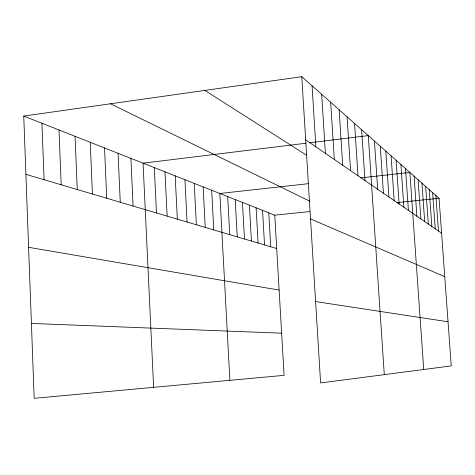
<?xml version="1.0" encoding="UTF-8"?>
<svg xmlns="http://www.w3.org/2000/svg" width="475" height="475" viewBox="0 0 475 475"><rect width="100%" height="100%" fill="white"/><g stroke="black" fill="none" stroke-linecap="round" stroke-linejoin="round"><path stroke-width="0.71" d="M23.75 116.066L274.752 215.169L284.098 375.345L34.176 398.311L23.75 116.066L301.785 76.689L439.06 198.283L451.25 365.916L320.601 382.939L301.785 76.689M305.971 143.23L143.058 163.174L153.633 387.333M309.611 142.785L368.291 135.601L384.293 374.644M308.726 183.641L219.836 193.491L229.87 380.327M360.567 177.899L409.878 172.437L423.736 369.503M274.752 215.169L309.611 211.589M397.165 202.593L439.06 198.283M31.409 323.445L281.639 333.189M315.602 301.583L448.044 321.777M28.595 247.309L279.122 290.077M25.905 174.355L276.699 248.532M310.525 218.933L444.76 276.646M110.479 103.788L310.086 201.352M204.868 90.416L306.233 155.016M305.662 139.828L441.602 233.178M435.902 195.48L438.473 231.034M432.612 192.571L435.231 228.802M429.198 189.549L431.852 226.486M425.647 186.402L428.343 224.075M421.948 183.124L424.686 221.564M418.095 179.71L420.88 218.951M414.075 176.148L416.907 216.22M405.496 168.554L408.423 210.395M400.912 164.493L403.887 207.284M396.114 160.241L399.142 204.024M391.085 155.788L394.167 200.604M385.807 151.109L388.942 197.018M380.261 146.199L383.456 193.254M374.431 141.039L377.684 189.287M361.617 129.687L364.996 180.571M354.552 123.429L357.996 175.768M347.071 116.802L350.58 170.673M339.126 109.767L342.707 165.27M330.677 102.285L334.335 159.517M321.676 94.311L325.405 153.383M312.069 85.797L315.869 146.84M268.761 212.806L270.72 246.763M262.544 210.354L264.527 244.928M256.096 207.807L258.091 243.028M249.399 205.158L251.417 241.051M242.44 202.415L244.477 238.996M235.208 199.559L237.257 236.865M227.679 196.585L229.746 234.644M211.66 190.261L213.762 229.918M203.134 186.895L205.253 227.4M194.227 183.38L196.365 224.77M184.923 179.704L187.067 222.021M175.18 175.857L177.341 219.147M164.985 171.831L167.152 216.131M154.286 167.61L156.471 212.972M130.892 158.371L133.089 206.055M118.067 153.306L120.27 202.267M104.53 147.963L106.738 198.265M90.22 142.31L92.423 194.032M75.068 136.331L77.271 189.549M58.995 129.984L61.186 184.793M41.925 123.245L44.098 179.74"/></g></svg>
